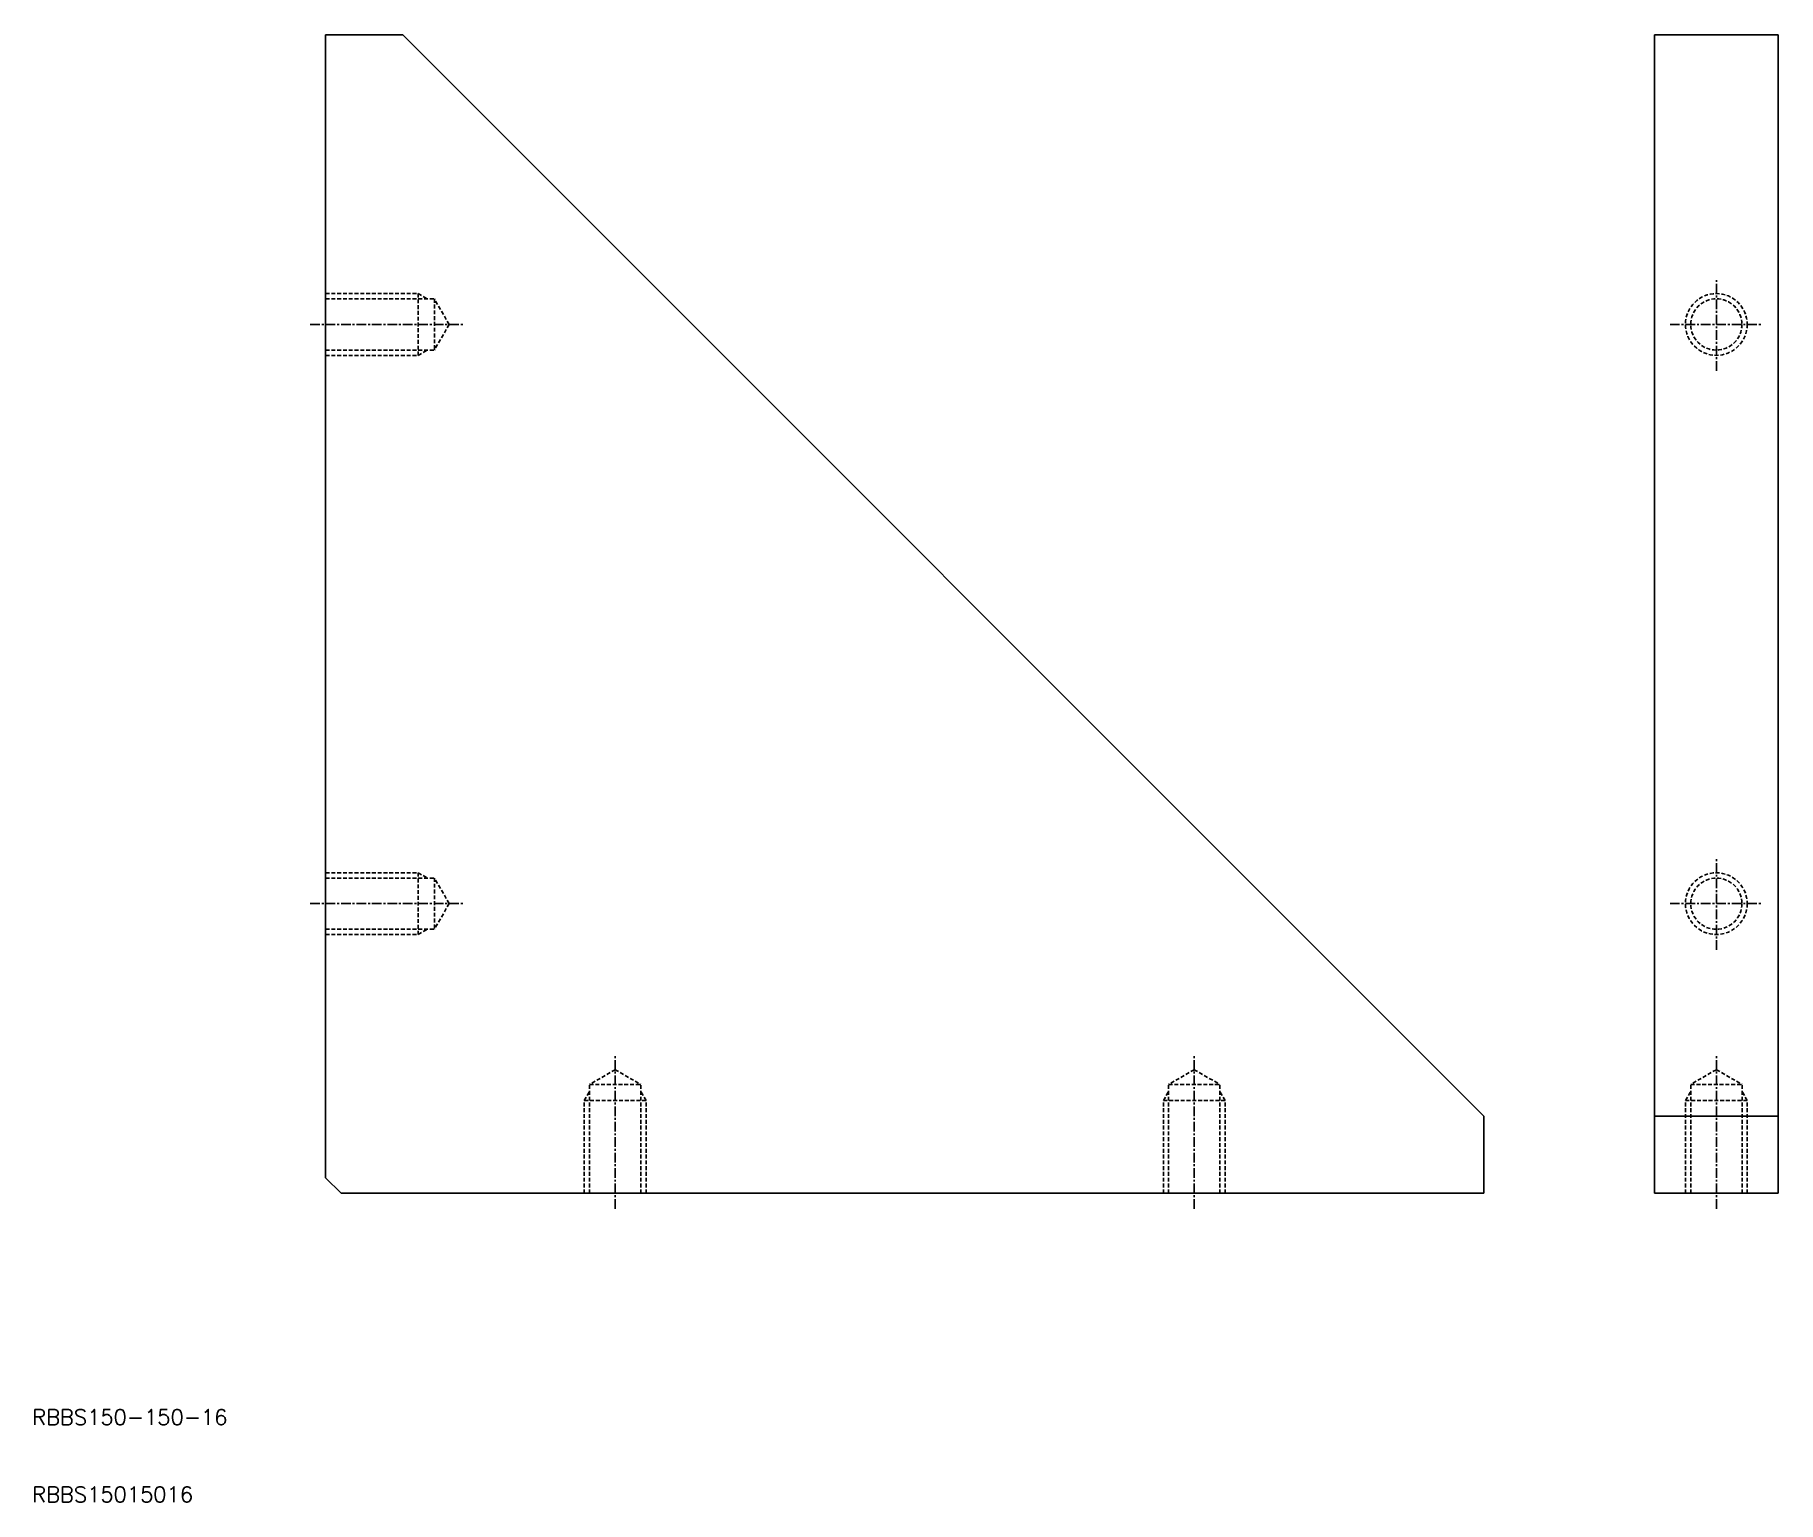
# Model space of a CAD drawing. Extents: x 10 to 236, y 10 to 200.
import ezdxf

# ---------------------------------------------------------------- set-up
doc = ezdxf.new("R2010")
doc.units = 0
doc.linetypes.add('CENTER', pattern=[2, 1.25, -0.25, 0.25, -0.25])
doc.linetypes.add('DASHED', pattern=[0.75, 0.5, -0.25])
doc.layers.get('0').update_dxf_attribs({"linetype": 'CONTINUOUS'})
doc.layers.add('CENTER', color=1, linetype='CENTER')
doc.styles.get("Standard").update_dxf_attribs({"font": 'txt.shx'})

msp = doc.modelspace()

# ---------------------------------------------------------------- linework, layer by layer
at = {"color": 7, "linetype": 'CONTINUOUS'}
for p, q in [((48, 200), (58, 200)), ((48, 52), (48, 200)), ((198, 60), (58, 200)), ((220.11, 200), (236.11, 200)), ((220.11, 50), (220.11, 200)), ((236.11, 50), (236.11, 200)), ((198, 50), (198, 60)), ((220.11, 60), (236.11, 60)), ((50, 50), (48, 52)), ((50, 50), (198, 50)), ((220.11, 50), (236.11, 50))]:
    msp.add_line(p, q, dxfattribs=at)
at = {"color": 3, "linetype": 'DASHED'}
for p, q in [((48, 166.5), (60, 166.5)), ((48, 165.82), (62.08, 165.82)), ((60, 166.5), (60, 158.5)), ((60, 166.5), (61.17, 165.82)), ((62.08, 165.82), (62.08, 159.18)), ((64, 162.5), (62.08, 165.82)), ((64, 162.5), (62.08, 159.18)), ((48, 159.18), (62.08, 159.18)), ((48, 158.5), (60, 158.5)), ((60, 158.5), (61.17, 159.18)), ((48, 91.5), (60, 91.5)), ((48, 90.82), (62.08, 90.82)), ((60, 91.5), (60, 83.5)), ((60, 91.5), (61.17, 90.82)), ((62.08, 90.82), (62.08, 84.18)), ((64, 87.5), (62.08, 90.82)), ((64, 87.5), (62.08, 84.18)), ((48, 84.18), (62.08, 84.18)), ((60, 83.5), (61.17, 84.18)), ((48, 83.5), (60, 83.5)), ((85.5, 66), (82.18, 64.08)), ((85.5, 66), (88.82, 64.08)), ((160.5, 66), (157.18, 64.08)), ((160.5, 66), (163.82, 64.08)), ((228.11, 66), (224.79, 64.08)), ((228.11, 66), (231.44, 64.08)), ((82.18, 64.08), (88.82, 64.08)), ((82.18, 50), (82.18, 64.08)), ((88.82, 50), (88.82, 64.08)), ((157.18, 64.08), (163.82, 64.08)), ((157.18, 50), (157.18, 64.08)), ((163.82, 50), (163.82, 64.08)), ((224.79, 64.08), (231.44, 64.08)), ((224.79, 50), (224.79, 64.08)), ((231.44, 50), (231.44, 64.08)), ((81.5, 62), (82.18, 63.17)), ((81.5, 62), (89.5, 62)), ((81.5, 50), (81.5, 62)), ((89.5, 62), (88.82, 63.17)), ((89.5, 50), (89.5, 62)), ((156.5, 62), (157.18, 63.17)), ((156.5, 62), (164.5, 62)), ((156.5, 50), (156.5, 62)), ((164.5, 62), (163.82, 63.17)), ((164.5, 50), (164.5, 62)), ((224.11, 62), (224.79, 63.17)), ((224.11, 62), (232.11, 62)), ((224.11, 50), (224.11, 62)), ((232.11, 62), (231.44, 63.17)), ((232.11, 50), (232.11, 62))]:
    msp.add_line(p, q, dxfattribs=at)
for centre, radius in [((228.11, 162.5), 4), ((228.11, 162.5), 3.32), ((228.11, 87.5), 4), ((228.11, 87.5), 3.32)]:
    msp.add_circle(centre, radius, dxfattribs=at)
at = {"layer": 'CENTER', "color": 1, "linetype": 'CENTER'}
for p, q in [((228.11, 156.5), (228.11, 168.5)), ((46, 162.5), (66, 162.5)), ((222.11, 162.5), (234.11, 162.5)), ((228.11, 81.5), (228.11, 93.5)), ((46, 87.5), (66, 87.5)), ((222.11, 87.5), (234.11, 87.5)), ((85.5, 48), (85.5, 68)), ((160.5, 48), (160.5, 68)), ((228.11, 48), (228.11, 68))]:
    msp.add_line(p, q, dxfattribs=at)

# ---------------------------------------------------------------- texts
at = {"color": 7, "linetype": 'CONTINUOUS'}
for s, p in [('RBBS150-150-16 ', (10, 20)), ('RBBS15015016 ', (10, 10))]:
    msp.add_text(s, height=2, dxfattribs=at).set_placement(p)

doc.saveas('drawing.dxf')
